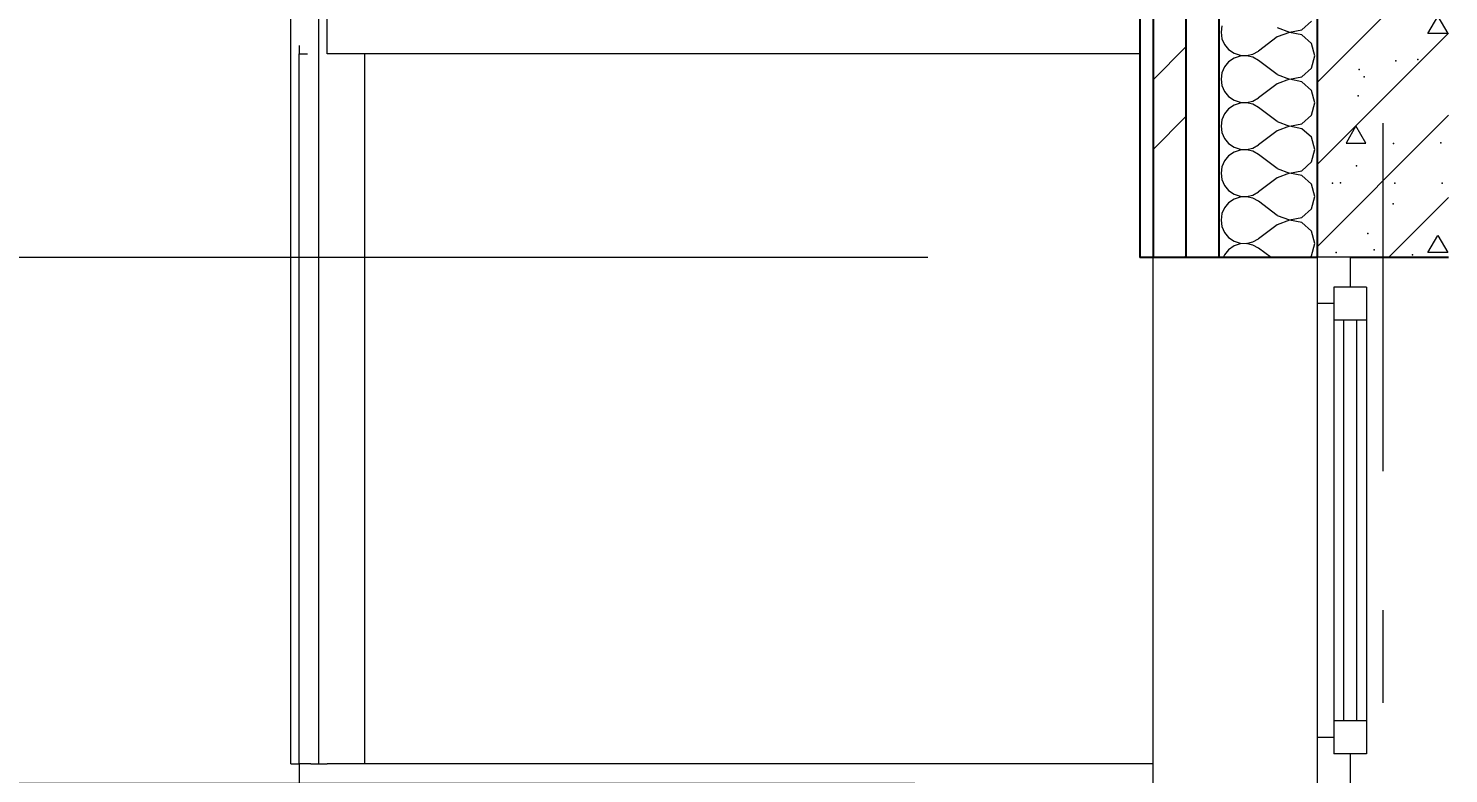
# Model space of a CAD drawing. Header units: millimetres. Extents: x 18162 to 7085488, y 72188 to 247925.
# Drawn here: x 3663267 to 3665429, y 110133 to 111267 of the extents above; entities that cross this region are included whole.
import ezdxf
from ezdxf.enums import TextEntityAlignment as Align

# ---------------------------------------------------------------- set-up
doc = ezdxf.new("R2010")
doc.units = ezdxf.units.MM
doc.header["$MEASUREMENT"] = 0
doc.linetypes.add('Double Dashed', pattern=[1093.611073, 529.166651, -211.666656, 141.111112, -211.666656])
doc.linetypes.add('Wipeout_Contour', pattern=[1000, 0, -1000])
for name, color, linetype in [('Archicad Windows', 7, 'Continuous'), ('Finish - Wall', 7, 'Continuous'), ('Structural - Bearing', 7, 'Continuous'), ('Structural - Grid', 7, 'Continuous')]:
    doc.layers.add(name, color=color, linetype=linetype)
doc.styles.add('GENERATED_STYLE_3', font='', dxfattribs={"width": 0.8})
doc.styles.get('GENERATED_STYLE_3').set_extended_font_data('ISOCPEUR MON')
doc.dimstyles.new('GENERATED_STYLE__7', dxfattribs={"dimtxt": 220.000005, "dimasz": 114, "dimexe": 0.18, "dimexo": 342.629951, "dimgap": 0, "dimtad": 1, "dimdec": 0, "dimzin": 0, "dimdsep": 46, "dimtxsty": 'GENERATED_STYLE_3', "dimblk": 'ARROWHEAD_2', "dimblk1": 'ARROWHEAD_2', "dimblk2": 'ARROWHEAD_2', "dimcen": 0.09, "dimclrd": 13, "dimclre": 13, "dimclrt": 13, "dimadec": 0, "dimazin": 0, "dimtfac": 1, "dimtdec": 4, "dimtmove": 0, "dimatfit": 3, "dimfxl": 1, "dimtolj": 1, "dimtzin": 0, "dimarcsym": 0})

# ---------------------------------------------------------------- blocks, each defined once
blk = doc.blocks.new('*X809', base_point=(3761974.7, 95118))
at = {"layer": 'Structural - Bearing', "color": 7, "linetype": 'Continuous', "lineweight": 9}
for p, q in [((3665084, 111270.6), (3665082.6, 111260.9)), ((3665168.3, 111268), (3665186.6, 111261)), ((3665205.7, 111264.6), (3665220.1, 111277.8)), ((3665082.6, 111260.9), (3665084, 111251.1)), ((3665084, 111251.1), (3665088, 111242.1)), ((3665168.3, 111253.7), (3665139.8, 111232.3)), ((3665186.6, 111260.7), (3665168.3, 111253.7)), ((3665186.6, 111261), (3665205.7, 111264.6)), ((3665205.7, 111257.1), (3665186.6, 111260.7)), ((3665220.1, 111243.9), (3665205.7, 111257.1)), ((3665088, 111242.1), (3665094.2, 111234.5)), ((3665094.2, 111234.5), (3665102.4, 111228.9)), ((3665102.4, 111228.9), (3665111.7, 111225.8)), ((3665111.7, 111225.8), (3665121.5, 111225.3)), ((3665121.5, 111225), (3665111.7, 111224.5)), ((3665121.5, 111225.3), (3665131.1, 111227.5)), ((3665131.1, 111222.8), (3665121.5, 111225)), ((3665131.1, 111227.5), (3665139.8, 111232.3)), ((3665225.5, 111225.1), (3665220.1, 111243.9)), ((3665220.1, 111206.4), (3665225.5, 111225.1)), ((3665088, 111208.2), (3665084, 111199.2)), ((3665094.2, 111215.8), (3665088, 111208.2)), ((3665102.4, 111221.4), (3665094.2, 111215.8)), ((3665111.7, 111224.5), (3665102.4, 111221.4)), ((3665139.8, 111218), (3665131.1, 111222.8)), ((3665168.3, 111196.6), (3665139.8, 111218)), ((3665205.7, 111193.2), (3665220.1, 111206.4)), ((3665084, 111199.2), (3665082.6, 111189.4)), ((3665082.6, 111189.4), (3665084, 111179.7)), ((3665168.3, 111182.3), (3665139.8, 111160.9)), ((3665168.3, 111196.6), (3665186.6, 111189.6)), ((3665186.6, 111189.3), (3665168.3, 111182.3)), ((3665186.6, 111189.6), (3665205.7, 111193.2)), ((3665205.7, 111185.7), (3665186.6, 111189.3)), ((3665220.1, 111172.5), (3665205.7, 111185.7)), ((3665084, 111179.7), (3665088, 111170.7)), ((3665088, 111170.7), (3665094.2, 111163.1)), ((3665094.2, 111163.1), (3665102.4, 111157.5)), ((3665131.1, 111156.1), (3665139.8, 111160.9)), ((3665225.5, 111153.7), (3665220.1, 111172.5)), ((3665094.2, 111144.4), (3665088, 111136.8)), ((3665102.4, 111150), (3665094.2, 111144.4)), ((3665102.4, 111157.5), (3665111.7, 111154.3)), ((3665111.7, 111153.1), (3665102.4, 111150)), ((3665111.7, 111154.3), (3665121.5, 111153.9)), ((3665121.5, 111153.6), (3665111.7, 111153.1)), ((3665121.5, 111153.9), (3665131.1, 111156.1)), ((3665131.1, 111151.3), (3665121.5, 111153.6)), ((3665139.8, 111146.6), (3665131.1, 111151.3)), ((3665168.3, 111125.1), (3665139.8, 111146.6)), ((3665220.1, 111134.9), (3665225.5, 111153.7)), ((3665084, 111127.8), (3665082.6, 111118)), ((3665082.6, 111118), (3665084, 111108.2)), ((3665088, 111136.8), (3665084, 111127.8)), ((3665168.3, 111125.1), (3665186.6, 111118.2)), ((3665186.6, 111117.9), (3665168.3, 111110.9)), ((3665186.6, 111118.2), (3665205.7, 111121.8)), ((3665205.7, 111114.2), (3665186.6, 111117.9)), ((3665205.7, 111121.8), (3665220.1, 111134.9)), ((3665084, 111108.2), (3665088, 111099.2)), ((3665088, 111099.2), (3665094.2, 111091.6)), ((3665168.3, 111110.9), (3665139.8, 111089.4)), ((3665220.1, 111101.1), (3665205.7, 111114.2)), ((3665225.5, 111082.3), (3665220.1, 111101.1)), ((3665094.2, 111091.6), (3665102.4, 111086.1)), ((3665102.4, 111078.5), (3665094.2, 111072.9)), ((3665102.4, 111086.1), (3665111.7, 111082.9)), ((3665111.7, 111081.7), (3665102.4, 111078.5)), ((3665111.7, 111082.9), (3665121.5, 111082.4)), ((3665121.5, 111082.1), (3665111.7, 111081.7)), ((3665121.5, 111082.4), (3665131.1, 111084.7)), ((3665131.1, 111079.9), (3665121.5, 111082.1)), ((3665131.1, 111084.7), (3665139.8, 111089.4)), ((3665139.8, 111075.1), (3665131.1, 111079.9)), ((3665168.3, 111053.7), (3665139.8, 111075.1)), ((3665220.1, 111063.5), (3665225.5, 111082.3)), ((3665084, 111056.3), (3665082.6, 111046.6)), ((3665088, 111065.4), (3665084, 111056.3)), ((3665094.2, 111072.9), (3665088, 111065.4)), ((3665168.3, 111053.7), (3665186.6, 111046.7)), ((3665205.7, 111050.3), (3665220.1, 111063.5)), ((3665082.6, 111046.6), (3665084, 111036.8)), ((3665084, 111036.8), (3665088, 111027.8)), ((3665168.3, 111039.4), (3665139.8, 111018)), ((3665186.6, 111046.4), (3665168.3, 111039.4)), ((3665186.6, 111046.7), (3665205.7, 111050.3)), ((3665205.7, 111042.8), (3665186.6, 111046.4)), ((3665220.1, 111029.6), (3665205.7, 111042.8)), ((3665088, 111027.8), (3665094.2, 111020.2)), ((3665094.2, 111020.2), (3665102.4, 111014.6)), ((3665102.4, 111014.6), (3665111.7, 111011.5)), ((3665111.7, 111010.2), (3665102.4, 111007.1)), ((3665111.7, 111011.5), (3665121.5, 111011)), ((3665121.5, 111010.7), (3665111.7, 111010.2)), ((3665121.5, 111011), (3665131.1, 111013.2)), ((3665131.1, 111008.5), (3665121.5, 111010.7)), ((3665131.1, 111013.2), (3665139.8, 111018)), ((3665225.5, 111010.9), (3665220.1, 111029.6)), ((3665220.1, 110992.1), (3665225.5, 111010.9)), ((3665088, 110993.9), (3665084, 110984.9)), ((3665094.2, 111001.5), (3665088, 110993.9)), ((3665102.4, 111007.1), (3665094.2, 111001.5)), ((3665139.8, 111003.7), (3665131.1, 111008.5)), ((3665168.3, 110982.3), (3665139.8, 111003.7)), ((3665205.7, 110978.9), (3665220.1, 110992.1)), ((3665084, 110984.9), (3665082.6, 110975.1)), ((3665082.6, 110975.1), (3665084, 110965.4)), ((3665084, 110965.4), (3665088, 110956.4)), ((3665168.3, 110968), (3665139.8, 110946.6)), ((3665168.3, 110982.3), (3665186.6, 110975.3)), ((3665186.6, 110975), (3665168.3, 110968)), ((3665186.6, 110975.3), (3665205.7, 110978.9)), ((3665205.7, 110971.4), (3665186.6, 110975)), ((3665220.1, 110958.2), (3665205.7, 110971.4)), ((3665088, 110956.4), (3665094.2, 110948.8)), ((3665094.2, 110948.8), (3665102.4, 110943.2)), ((3665131.1, 110941.8), (3665139.8, 110946.6)), ((3665225.5, 110939.4), (3665220.1, 110958.2)), ((3665088, 110922.5), (3665086, 110918)), ((3665094.2, 110930.1), (3665088, 110922.5)), ((3665102.4, 110935.7), (3665094.2, 110930.1)), ((3665102.4, 110943.2), (3665111.7, 110940.1)), ((3665111.7, 110938.8), (3665102.4, 110935.7)), ((3665111.7, 110940.1), (3665121.5, 110939.6)), ((3665121.5, 110939.3), (3665111.7, 110938.8)), ((3665121.5, 110939.6), (3665131.1, 110941.8)), ((3665131.1, 110937.1), (3665121.5, 110939.3)), ((3665139.8, 110932.3), (3665131.1, 110937.1)), ((3665158.8, 110918), (3665139.8, 110932.3)), ((3665220.1, 110920.7), (3665225.5, 110939.4)), ((3665217.2, 110918), (3665220.1, 110920.7))]:
    blk.add_line(p, q, dxfattribs=at)
blk = doc.blocks.new('*X811', base_point=(3761974.7, 95118))
at = {"layer": 'Structural - Bearing', "color": 7, "linetype": 'Continuous', "lineweight": 9}
for p, q in [((3665229.1, 111184.6), (3665429.1, 111384.6)), ((3665397.6, 111258.9), (3665412.8, 111285)), ((3665412.8, 111285), (3665427.7, 111258.9)), ((3665287.8, 111118.3), (3665429.1, 111259.6)), ((3665427.7, 111258.9), (3665397.6, 111258.9)), ((3665229.1, 110934.5), (3665412.8, 111118.3)), ((3665229.1, 111059.5), (3665287.8, 111118.3)), ((3665287.8, 111118.3), (3665272.9, 111092.2)), ((3665302.9, 111092.3), (3665287.8, 111118.3)), ((3665412.8, 111118.3), (3665429.1, 111134.6)), ((3665272.9, 111092.2), (3665302.9, 111092.3)), ((3665337.5, 110918), (3665429.1, 111009.5)), ((3665397.6, 110925.6), (3665412.8, 110951.6)), ((3665412.8, 110951.6), (3665427.7, 110925.6)), ((3665427.7, 110925.6), (3665397.6, 110925.6))]:
    blk.add_line(p, q, dxfattribs=at)
for p in [(3665292.7, 111204.2), (3665348.5, 111217.6), (3665382.4, 111219.6), (3665300.5, 111193.3), (3665291.2, 111164), (3665345, 111091.7), (3665417.2, 111092.9), (3665289, 111057.6), (3665252.3, 111031.5), (3665264.4, 111031.6), (3665347.1, 111031.5), (3665419.2, 111031.5), (3665344.5, 110999.9), (3665306.1, 110954.6), (3665257.8, 110925.6), (3665315.8, 110929.9), (3665374.1, 110922.5)]:
    blk.add_point(p, dxfattribs=at)
blk = doc.blocks.new('Standard grid marker[358]_3', base_point=(3665329.1, 147118))
at = {"layer": 'Structural - Grid', "color": 13, "linetype": 'Double Dashed', "lineweight": 13}
blk.add_line((3665329.1, 146118), (3665329.1, 88118), dxfattribs=at)
at = {"layer": 'Structural - Grid', "color": 13, "lineweight": 13, "style": 'GENERATED_STYLE_3'}
blk.add_attdef('AC_MarkerText_1', text='', height=250, rotation=360, dxfattribs=at).set_placement((3665329.1, 86943), align=Align.TOP_CENTER)
blk = doc.blocks.new('*D1206', base_point=(3761974.7, 95118))
at = {"color": 12, "linetype": 'Continuous', "lineweight": 35}
for p, q in [((3661904.5, 110161.3), (3662054.5, 110074.7)), ((3661904.5, 108661.3), (3662054.5, 108574.7))]:
    blk.add_line(p, q, dxfattribs=at)
at = {"color": 13, "linetype": 'Continuous', "lineweight": 13}
for p, q in [((3664616.4, 110118), (3661867, 110118)), ((3661979.5, 108618), (3661979.5, 110118)), ((3665086.4, 108618), (3661867, 108618))]:
    blk.add_line(p, q, dxfattribs=at)
at = {"color": 13, "lineweight": 13, "insert": (3662043.3, 109108.9), "char_height": 220, "attachment_point": 7, "rotation": 90, "style": 'GENERATED_STYLE_3'}
blk.add_mtext('\\A1;{\\pql;\\fISOCPEUR MON|b0|i0|c0|p0;\\W0.800000;1,500}', dxfattribs=at)
blk = doc.blocks.new('ARROWHEAD_2')
at = {"color": 0, "linetype": 'Continuous', "lineweight": 0}
for p, q in [((-0.378, -0.655), (0.378, 0.655)), ((0, 0), (-1, 0))]:
    blk.add_line(p, q, dxfattribs=at)
blk = doc.blocks.new('*D1207', base_point=(3761974.7, 95118))
at = {"color": 12, "linetype": 'Continuous', "lineweight": 35}
for p, q in [((3661904.5, 110961.3), (3662054.5, 110874.7)), ((3661904.5, 110161.3), (3662054.5, 110074.7))]:
    blk.add_line(p, q, dxfattribs=at)
at = {"color": 13, "linetype": 'Continuous', "lineweight": 13}
for p, q in [((3664636.4, 110918), (3661867, 110918)), ((3661979.5, 110118), (3661979.5, 110918)), ((3664616.4, 110118), (3661867, 110118))]:
    blk.add_line(p, q, dxfattribs=at)
at = {"color": 13, "lineweight": 13, "insert": (3661999.4, 110333.6), "char_height": 220, "attachment_point": 7, "rotation": 90, "style": 'GENERATED_STYLE_3'}
blk.add_mtext('\\A1;{\\pql;\\fISOCPEUR MON|b0|i0|c0|p0;\\W0.800000;800}', dxfattribs=at)
blk = doc.blocks.new('*D1208', base_point=(3761974.7, 95118))
at = {"color": 12, "linetype": 'Continuous', "lineweight": 35}
for p, q in [((3661904.5, 111661.3), (3662054.5, 111574.7)), ((3661904.5, 110961.3), (3662054.5, 110874.7))]:
    blk.add_line(p, q, dxfattribs=at)
at = {"color": 13, "linetype": 'Continuous', "lineweight": 13}
for p, q in [((3665086.4, 111618), (3661867, 111618)), ((3661979.5, 110918), (3661979.5, 111618)), ((3664636.4, 110918), (3661867, 110918))]:
    blk.add_line(p, q, dxfattribs=at)
at = {"color": 13, "lineweight": 13, "insert": (3661999.4, 111083.6), "char_height": 220, "attachment_point": 7, "rotation": 90, "style": 'GENERATED_STYLE_3'}
blk.add_mtext('\\A1;{\\pql;\\fISOCPEUR MON|b0|i0|c0|p0;\\W0.800000;700}', dxfattribs=at)
blk = doc.blocks.new('*D1241', base_point=(3761974.7, 95118))
at = {"color": 12, "linetype": 'Continuous', "lineweight": 35}
for p, q in [((3661304.2, 133911.3), (3661454.2, 133824.7)), ((3661304.2, 101111.3), (3661454.2, 101024.7))]:
    blk.add_line(p, q, dxfattribs=at)
at = {"color": 13, "linetype": 'Continuous', "lineweight": 13}
for p, q in [((3664516.7, 133868), (3661266.7, 133868)), ((3661379.2, 101068), (3661379.2, 133868)), ((3664436.4, 101068), (3661266.7, 101068))]:
    blk.add_line(p, q, dxfattribs=at)
at = {"color": 13, "lineweight": 13, "char_height": 220, "attachment_point": 7, "rotation": 90, "style": 'GENERATED_STYLE_3'}
for s, insert in [('\\A1;{\\pql;\\fISOCPEUR MON|b0|i0|c0|p0;\\W0.800000;200}', (3661399, 133455.8)), ('\\A1;{\\pql;\\fISOCPEUR MON|b0|i0|c0|p0;\\W0.800000;32,800}', (3661443, 116945.5))]:
    blk.add_mtext(s, dxfattribs=dict(at, insert=insert))
blk = doc.blocks.new('*D1248', base_point=(3761974.7, 95118))
at = {"color": 13, "linetype": 'Continuous', "lineweight": 13}
for p, q in [((3660779.6, 145568), (3660779.6, 145641.4)), ((3664636.4, 145568), (3660667.1, 145568)), ((3660779.6, 90368), (3660779.6, 145568)), ((3664786.4, 90368), (3660667.1, 90368)), ((3660779.6, 90294.7), (3660779.6, 90368))]:
    blk.add_line(p, q, dxfattribs=at)
at = {"color": 12, "linetype": 'Continuous', "lineweight": 35}
for p, q in [((3660854.6, 145524.7), (3660704.6, 145611.3)), ((3660704.6, 90411.3), (3660854.6, 90324.7))]:
    blk.add_line(p, q, dxfattribs=at)
at = {"color": 13, "lineweight": 13, "insert": (3660843.4, 117629.9), "char_height": 220, "attachment_point": 7, "rotation": 90, "style": 'GENERATED_STYLE_3'}
blk.add_mtext('\\A1;{\\pql;\\fISOCPEUR MON|b0|i0|c0|p0;\\W0.800000;55,200}', dxfattribs=at)

msp = doc.modelspace()

# ---------------------------------------------------------------- hatches: boundary and pattern name
at = {"layer": 'Structural - Bearing', "linetype": 'Continuous', "lineweight": 9}
h = msp.add_hatch(dxfattribs=at)
h.set_pattern_fill('Gypsum_0003', style=0, pattern_type=2)
h.set_pattern_definition([(0, (3761974.73, 95118.01), (0, 75), [0, -75])])
h.paths.add_polyline_path([(3664959.1, 113118), (3664959.1, 110918), (3664979.1, 110918), (3664979.1, 113118)])
h = msp.add_hatch(dxfattribs=at)
h.set_pattern_fill('Steel_0003', style=0, pattern_type=2)
h.set_pattern_definition([(45, (3761974.73, 95118), (-159.09903, 159.09903), []), (45, (3761921.7, 95171.04), (-159.09903, 159.09903), [])])
h.paths.add_polyline_path([(3664979.1, 110918), (3665029.1, 110918), (3665029.1, 113018), (3664979.1, 113018)])

# ---------------------------------------------------------------- linework, layer by layer
at = {"layer": 'Archicad Windows', "color": 7, "linetype": 'Continuous', "lineweight": 9}
for p, q in [((3664979.1, 110118), (3664979.1, 110918)), ((3665304.1, 110783.9), (3665304.1, 110729.1)), ((3665304.1, 110729.1), (3665304.1, 110694.9)), ((3665304.1, 110694.9), (3665304.1, 110640.1)), ((3665304.1, 110640.1), (3665304.1, 110605.8)), ((3665304.1, 110605.8), (3665304.1, 110551)), ((3665304.1, 110551), (3665304.1, 110516.8)), ((3665304.1, 110516.8), (3665304.1, 110462)), ((3665304.1, 110462), (3665304.1, 110427.7)), ((3665304.1, 110427.7), (3665304.1, 110372.9)), ((3665304.1, 110372.9), (3665304.1, 110338.7)), ((3665304.1, 110338.7), (3665304.1, 110283.9)), ((3665304.1, 110283.9), (3665304.1, 110249.6))]:
    msp.add_line(p, q, dxfattribs=at)
at = {"layer": 'Finish - Wall', "color": 7, "linetype": 'Continuous', "lineweight": 9}
for p, q in [((3663666.6, 111258), (3663666.6, 112388)), ((3663709.1, 111258), (3663709.1, 112388)), ((3663721.5, 111228), (3663721.5, 111288)), ((3663666.6, 110148), (3663666.6, 111258)), ((3663709.1, 110148), (3663709.1, 111258)), ((3663679.1, 111240.6), (3663679.1, 111228)), ((3663679.1, 111228), (3663691.6, 111228)), ((3663679.1, 110148), (3663679.1, 111228)), ((3664959.1, 111228), (3663721.5, 111228)), ((3663779.1, 110148), (3663779.1, 111228)), ((3663666.6, 110148), (3663679.1, 110148)), ((3663696.6, 110148), (3663679.1, 110148)), ((3663679.1, 110148), (3663679.1, 110088)), ((3663696.6, 110148), (3663709.1, 110148)), ((3663709.1, 110148), (3663721.5, 110148)), ((3664979.1, 110148), (3663721.5, 110148))]:
    msp.add_line(p, q, dxfattribs=at)
at = {"layer": 'Structural - Bearing', "color": 7, "linetype": 'Continuous', "lineweight": 25}
for p, q in [((3664959.1, 113118), (3664959.1, 110918)), ((3665029.1, 113018), (3665029.1, 110918)), ((3665079.1, 113018), (3665079.1, 110918)), ((3665229.1, 113018), (3665229.1, 110918)), ((3664979.1, 110918), (3664959.1, 110918))]:
    msp.add_line(p, q, dxfattribs=at)
at = {"layer": 'Structural - Bearing', "color": 7, "linetype": 'Continuous', "lineweight": 25, "flags": 128}
for points in [[(3664979.1, 113118), (3664979.1, 113018), (3664979.1, 110918)], [(3665429.1, 110918), (3665279.1, 110918), (3665229.1, 110918), (3665079.1, 110918), (3665029.1, 110918), (3664979.1, 110918)]]:
    msp.add_lwpolyline(points, dxfattribs=at)

# ---------------------------------------------------------------- block references
at = {"layer": 'Structural - Bearing', "lineweight": 0}
for name in ['*X809', '*X811']:
    msp.add_blockref(name, (3761974.7, 95118), dxfattribs=at)

# ---------------------------------------------------------------- dimensions: what is measured, and where the dimension line sits
at = {"color": 13, "linetype": 'Continuous', "lineweight": 13}
for base, p1, p2, picture, middle in [((3660779.6, 145568), (3665129.1, 90368), (3664979.1, 145568), '*D1248', (3660625.6, 118082.1)), ((3661379.2, 133868), (3664779.1, 101068), (3664859.3, 133868), '*D1241', (3661225.2, 117397.7)), ((3661979.5, 110918), (3664959.1, 110118), (3664979.1, 110918), '*D1207', (3661825.5, 110584.7))]:
    dim = msp.add_linear_dim(base=base, p1=p1, p2=p2, angle=90, dimstyle='GENERATED_STYLE__7', dxfattribs=at)
    dim.commit()
    dim.dimension.update_dxf_attribs({"geometry": picture, "text_midpoint": middle, "dimtype": 160, "text_rotation": 90})

# ---------------------------------------------------------------- wipeouts: each hides what was drawn before it
at = {"color": 254, "linetype": 'Wipeout_Contour', "lineweight": 0, "ltscale": 14667819.37807611}
msp.add_wipeout([(3665254.1, 110823), (3665304.1, 110823), (3665304.1, 110873), (3665254.1, 110873)], dxfattribs=at).dxf.layer = 'Archicad Windows'
at = {"color": 254, "linetype": 'Wipeout_Contour', "lineweight": 0, "ltscale": 14667739.81114898}
msp.add_wipeout([(3665254.1, 110213), (3665254.1, 110163), (3665304.1, 110163), (3665304.1, 110213)], dxfattribs=at).dxf.layer = 'Archicad Windows'

# ---------------------------------------------------------------- next in the draw order: linework, layer by layer
at = {"layer": 'Archicad Windows', "color": 7, "linetype": 'Continuous', "lineweight": 9}
for p, q in [((3665304.1, 110873), (3665304.1, 110823)), ((3665254.1, 110823), (3665254.1, 110251)), ((3665304.1, 110823), (3665254.1, 110823)), ((3665269.1, 110823), (3665269.1, 110213)), ((3665289.1, 110213), (3665289.1, 110823)), ((3665304.1, 110823), (3665304.1, 110818.2)), ((3665304.1, 110818.2), (3665304.1, 110783.9)), ((3665254.1, 110251), (3665254.1, 110213)), ((3665304.1, 110249.6), (3665304.1, 110217.8)), ((3665304.1, 110213), (3665254.1, 110213)), ((3665304.1, 110217.8), (3665304.1, 110213)), ((3665304.1, 110213), (3665304.1, 110163))]:
    msp.add_line(p, q, dxfattribs=at)

# ---------------------------------------------------------------- next in the draw order: wipeouts: each hides what was drawn before it
at = {"color": 254, "linetype": 'Wipeout_Contour', "lineweight": 0, "ltscale": 22001584.87154926}
msp.add_wipeout([(3665279.1, 110873), (3665279.1, 110918), (3665229.1, 110918), (3665229.1, 110848), (3665254.1, 110848), (3665254.1, 110873)], dxfattribs=at).dxf.layer = 'Archicad Windows'
at = {"color": 254, "linetype": 'Wipeout_Contour', "lineweight": 0, "ltscale": 22001454.08468464}
msp.add_wipeout([(3665254.1, 110188), (3665229.1, 110188), (3665229.1, 110118), (3665279.1, 110118), (3665279.1, 110163), (3665254.1, 110163)], dxfattribs=at).dxf.layer = 'Archicad Windows'

# ---------------------------------------------------------------- next in the draw order: linework, layer by layer
at = {"layer": 'Archicad Windows', "color": 7, "linetype": 'Continuous', "lineweight": 9}
for p, q in [((3665229.1, 110918), (3665229.1, 110848)), ((3665279.1, 110918), (3665279.1, 110873)), ((3665229.1, 110848), (3665229.1, 110188)), ((3665254.1, 110848), (3665229.1, 110848)), ((3665229.1, 110188), (3665229.1, 110118)), ((3665254.1, 110188), (3665229.1, 110188)), ((3665279.1, 110163), (3665279.1, 110118))]:
    msp.add_line(p, q, dxfattribs=at)
at = {"layer": 'Archicad Windows', "color": 7, "linetype": 'Continuous', "lineweight": 9, "flags": 128}
for points in [[(3665254.1, 110873), (3665254.1, 110848), (3665254.1, 110823)], [(3665304.1, 110873), (3665279.1, 110873), (3665254.1, 110873)], [(3665254.1, 110213), (3665254.1, 110188), (3665254.1, 110163)], [(3665304.1, 110163), (3665279.1, 110163), (3665254.1, 110163)]]:
    msp.add_lwpolyline(points, dxfattribs=at)

# ---------------------------------------------------------------- next in the draw order: block references
at = {"layer": 'Structural - Grid', "color": 13, "linetype": 'Continuous', "lineweight": 13}
msp.add_blockref('Standard grid marker[358]_3', (3665329.1, 147118), dxfattribs=at)

# ---------------------------------------------------------------- next in the draw order: dimensions: what is measured, and where the dimension line sits
at = {"color": 13, "linetype": 'Continuous', "lineweight": 13}
for base, p1, p2, picture, middle in [((3661979.5, 111618), (3664979.1, 110918), (3665429.1, 111618), '*D1208', (3661825.5, 111334.7)), ((3661979.5, 110118), (3665429.1, 108618), (3664959.1, 110118), '*D1206', (3661825.5, 109477.5))]:
    dim = msp.add_linear_dim(base=base, p1=p1, p2=p2, angle=90, dimstyle='GENERATED_STYLE__7', dxfattribs=at)
    dim.commit()
    dim.dimension.update_dxf_attribs({"geometry": picture, "text_midpoint": middle, "dimtype": 160, "text_rotation": 90})

doc.saveas('drawing.dxf')
